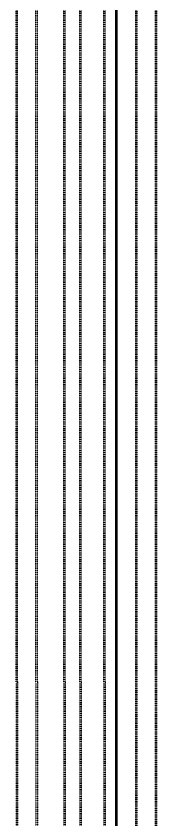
# Model space of a CAD drawing. Header units: inches. Extents: x 4821 to 127877, y 58012 to 433683.
# Drawn here: x 65809 to 66163, y 70521 to 72538 of the extents above; entities that cross this region are included whole.
import ezdxf

# ---------------------------------------------------------------- set-up
doc = ezdxf.new("R2010")
doc.units = ezdxf.units.IN
doc.header["$MEASUREMENT"] = 0
doc.linetypes.add('104-TYPICAL FLOOR$0$HIDDEN', pattern=[0.375, 0.25, -0.125])
for name, color, linetype in [('A-ELV', 11, 'Continuous'), ('A-LIN-10', 8, 'Continuous'), ('A-WAL-CMU', 7, 'Continuous')]:
    doc.layers.add(name, color=color, linetype=linetype)

# ---------------------------------------------------------------- blocks, each defined once
blk = doc.blocks.new('kr')
at = {"layer": 'A-ELV'}
blk.add_line((1023877.5, -1333095), (1020301.6, -1333095, 0), dxfattribs=at)
at = {"layer": 'A-LIN-10', "linetype": '104-TYPICAL FLOOR$0$HIDDEN', "ltscale": 0.4}
for p, q in [((1022307.5, -1332845), (1020091.2, -1332845, 0)), ((1022307.5, -1332845), (1024087.8, -1332845)), ((1022307.5, -1332895), (1020111.2, -1332895, 0)), ((1022307.5, -1332895), (1024067.8, -1332895)), ((1022307.5, -1332965), (1020136.2, -1332965, 0)), ((1022307.5, -1332965), (1024042.8, -1332965)), ((1022307.5, -1333005), (1020151.2, -1333005, 0)), ((1022307.5, -1333005), (1024027.8, -1333005)), ((1022307.5, -1333065), (1020146.6, -1333065, 0)), ((1022307.5, -1333065), (1024032.5, -1333065)), ((1020361.6, -1333145, 0), (1023817.5, -1333145)), ((1023757.5, -1333195), (1020421.6, -1333195, 0))]:
    blk.add_line(p, q, dxfattribs=at)
blk = doc.blocks.new('FIRST SLAB EDGE')
at = {"layer": 'A-WAL-CMU', "xscale": -1.000000000000004, "rotation": 90}
blk.add_blockref('kr', (-153967.7, -717666.7, 2057.5), dxfattribs=at)

msp = doc.modelspace()

# ---------------------------------------------------------------- block references
at = {"layer": 'A-WAL-CMU'}
for p in [(-1113068, 1810839.4, 0), (-1113064.6, 1810842.4, 0)]:
    msp.add_blockref('FIRST SLAB EDGE', p, dxfattribs=at)

doc.saveas('drawing.dxf')
